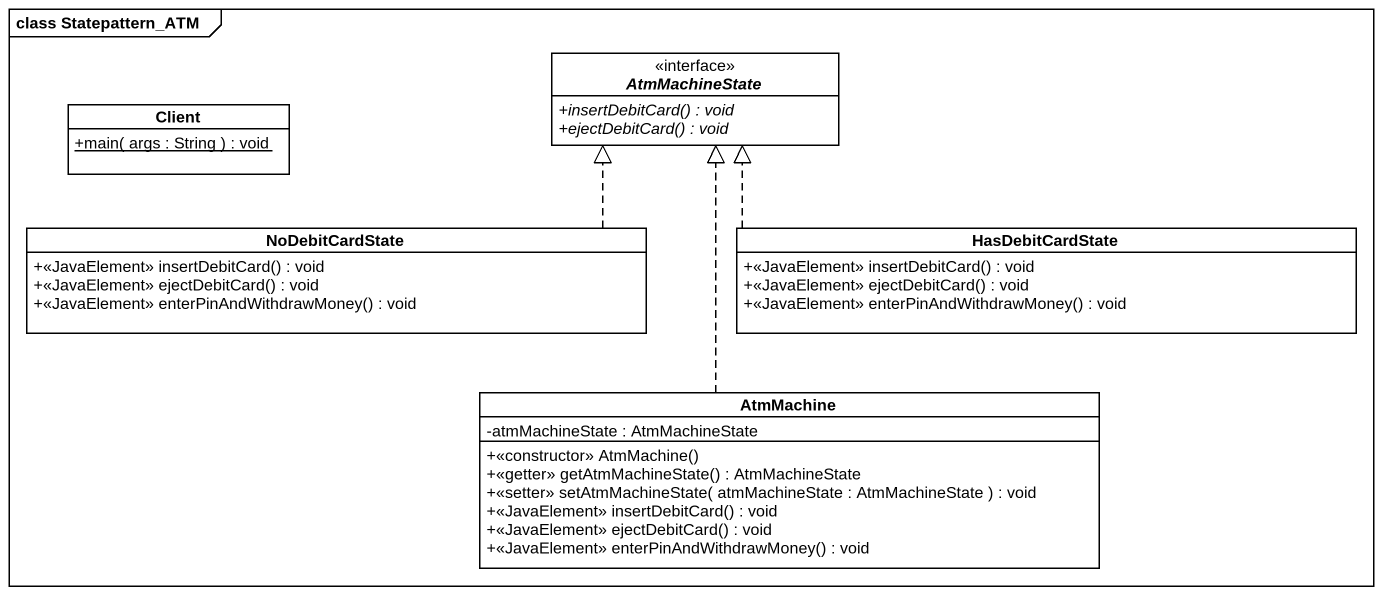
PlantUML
@startuml
mainframe class Statepattern_ATM
hide circle
hide empty members
skinparam classAttributeIconSize 0
interface AtmMachineState {
  {abstract} +insertDebitCard() : void
  {abstract} +ejectDebitCard() : void
}
class Client {
  {static} +main( args : String ) : void
}
class NoDebitCardState {
  +<<JavaElement>> insertDebitCard() : void
  +<<JavaElement>> ejectDebitCard() : void
  +<<JavaElement>> enterPinAndWithdrawMoney() : void
}
class HasDebitCardState {
  +<<JavaElement>> insertDebitCard() : void
  +<<JavaElement>> ejectDebitCard() : void
  +<<JavaElement>> enterPinAndWithdrawMoney() : void
}
class AtmMachine {
  -atmMachineState : AtmMachineState
  +<<constructor>> AtmMachine()
  +<<getter>> getAtmMachineState() : AtmMachineState
  +<<setter>> setAtmMachineState( atmMachineState : AtmMachineState ) : void
  +<<JavaElement>> insertDebitCard() : void
  +<<JavaElement>> ejectDebitCard() : void
  +<<JavaElement>> enterPinAndWithdrawMoney() : void
}
NoDebitCardState .right.|> AtmMachineState
HasDebitCardState .left.|> AtmMachineState
AtmMachine .up.|> AtmMachineState
@enduml
